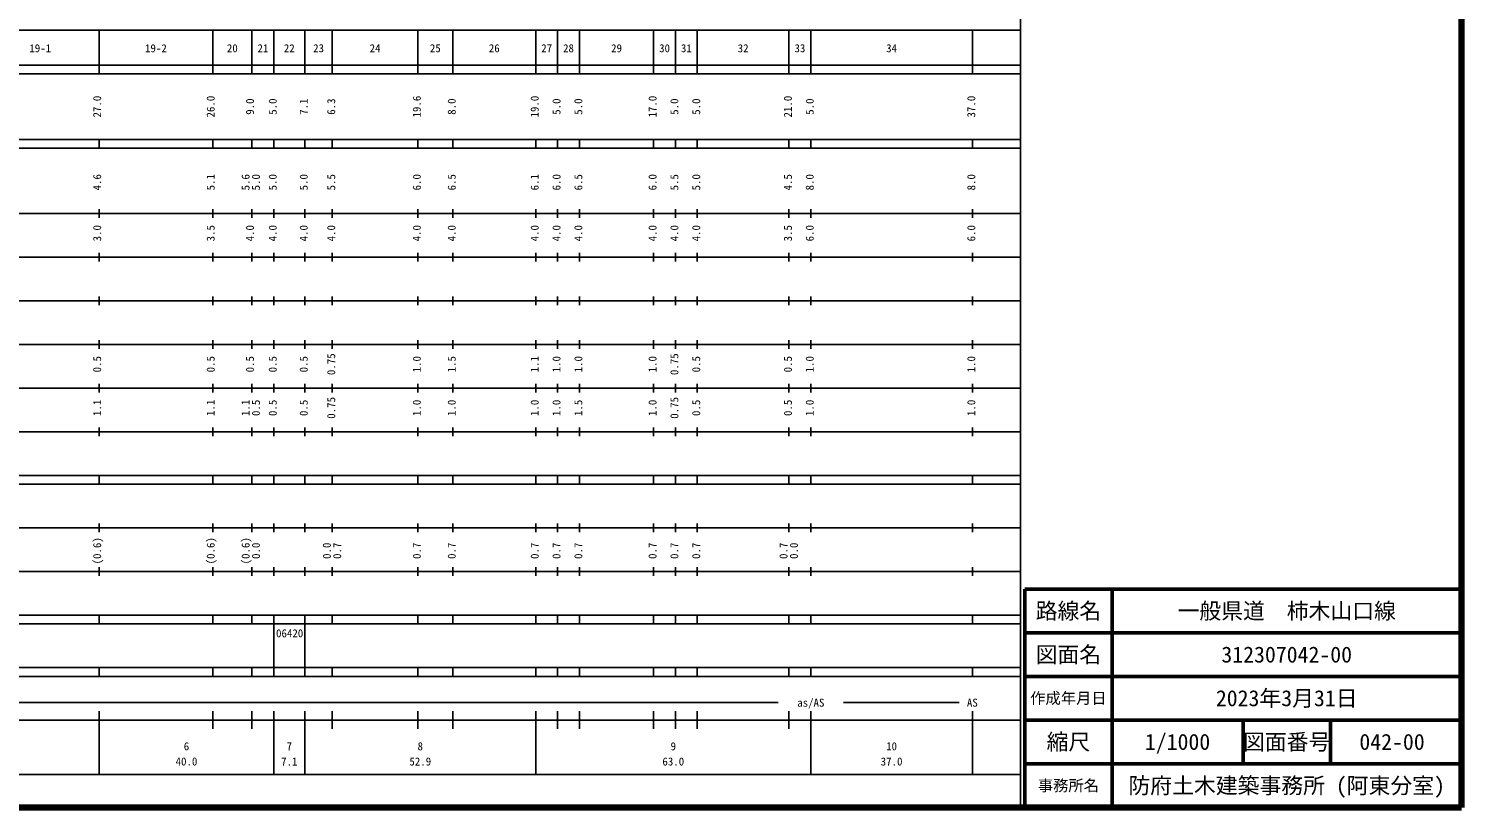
# Model space of a CAD drawing. Units: millimetres on the paper, enlarged 1000 times. Extents: x 40000 to 680000, y 20000 to 380000.
# Drawn here: x 351851 to 680000, y 20000 to 198357 of the extents above; entities that cross this region are included whole.
import ezdxf
from ezdxf.enums import TextEntityAlignment as Align

# ---------------------------------------------------------------- set-up
doc = ezdxf.new("R2010")
doc.units = ezdxf.units.MM
doc.header["$LTSCALE"] = 1000
for name, color, linetype, lineweight in [('M-TTL', 2, 'Continuous', 140), ('M-TTL-BAND', 7, 'Continuous', 25), ('M-TTL-FRAM', 2, 'Continuous', 50), ('M-TTL-LINE', 7, 'Continuous', 50)]:
    doc.layers.add(name, color=color, linetype=linetype, lineweight=lineweight)
doc.layers.add('M-TTL-TXT', color=7, linetype='Continuous')
doc.styles.add('ＭＳ ゴシック', font='')
doc.styles.get('ＭＳ ゴシック').set_extended_font_data('MS Gothic')

msp = doc.modelspace()

# ---------------------------------------------------------------- linework, layer by layer
at = {"layer": 'M-TTL'}
for p, q in [((680000, 20000), (680000, 380000)), ((40000, 20000), (680000, 20000))]:
    msp.add_line(p, q, dxfattribs=at)
at = {"layer": 'M-TTL-BAND'}
for p, q in [((579000, 20000), (579000, 370000)), ((68000, 198000), (579000, 198000)), ((368000, 188000), (368000, 198000)), ((394000, 188000), (394000, 198000)), ((403000, 188000), (403000, 198000)), ((408000, 188000), (408000, 198000)), ((415100, 188000), (415100, 198000)), ((421400, 188000), (421400, 198000)), ((441000, 188000), (441000, 198000)), ((449000, 188000), (449000, 198000)), ((468000, 188000), (468000, 198000)), ((473000, 188000), (473000, 198000)), ((478000, 188000), (478000, 198000)), ((495000, 188000), (495000, 198000)), ((500000, 188000), (500000, 198000)), ((505000, 188000), (505000, 198000)), ((526000, 188000), (526000, 198000)), ((531000, 188000), (531000, 198000)), ((568000, 188000), (568000, 198000)), ((40000, 190000), (579000, 190000)), ((40000, 188000), (579000, 188000)), ((40000, 173000), (579000, 173000)), ((40000, 171000), (579000, 171000)), ((368000, 171000), (368000, 173000)), ((394000, 171000), (394000, 173000)), ((403000, 171000), (403000, 173000)), ((408000, 171000), (408000, 173000)), ((415100, 171000), (415100, 173000)), ((421400, 171000), (421400, 173000)), ((441000, 171000), (441000, 173000)), ((449000, 171000), (449000, 173000)), ((468000, 171000), (468000, 173000)), ((473000, 171000), (473000, 173000)), ((478000, 171000), (478000, 173000)), ((495000, 171000), (495000, 173000)), ((500000, 171000), (500000, 173000)), ((505000, 171000), (505000, 173000)), ((526000, 171000), (526000, 173000)), ((531000, 171000), (531000, 173000)), ((568000, 171000), (568000, 173000)), ((40000, 156000), (579000, 156000)), ((368000, 155000), (368000, 157000)), ((394000, 155000), (394000, 157000)), ((403000, 155000), (403000, 157000)), ((408000, 155000), (408000, 157000)), ((415100, 155000), (415100, 157000)), ((421400, 155000), (421400, 157000)), ((441000, 155000), (441000, 157000)), ((449000, 155000), (449000, 157000)), ((468000, 155000), (468000, 157000)), ((473000, 155000), (473000, 157000)), ((478000, 155000), (478000, 157000)), ((495000, 155000), (495000, 157000)), ((500000, 155000), (500000, 157000)), ((505000, 155000), (505000, 157000)), ((526000, 155000), (526000, 157000)), ((531000, 155000), (531000, 157000)), ((568000, 155000), (568000, 157000)), ((46000, 146000), (579000, 146000)), ((368000, 145000), (368000, 147000)), ((394000, 145000), (394000, 147000)), ((403000, 145000), (403000, 147000)), ((408000, 145000), (408000, 147000)), ((415100, 145000), (415100, 147000)), ((421400, 145000), (421400, 147000)), ((441000, 145000), (441000, 147000)), ((449000, 145000), (449000, 147000)), ((468000, 145000), (468000, 147000)), ((473000, 145000), (473000, 147000)), ((478000, 145000), (478000, 147000)), ((495000, 145000), (495000, 147000)), ((500000, 145000), (500000, 147000)), ((505000, 145000), (505000, 147000)), ((526000, 145000), (526000, 147000)), ((531000, 145000), (531000, 147000)), ((568000, 145000), (568000, 147000)), ((52000, 136000), (579000, 136000)), ((368000, 135000), (368000, 137000)), ((394000, 135000), (394000, 137000)), ((403000, 135000), (403000, 137000)), ((408000, 135000), (408000, 137000)), ((415100, 135000), (415100, 137000)), ((421400, 135000), (421400, 137000)), ((441000, 135000), (441000, 137000)), ((449000, 135000), (449000, 137000)), ((468000, 135000), (468000, 137000)), ((473000, 135000), (473000, 137000)), ((478000, 135000), (478000, 137000)), ((495000, 135000), (495000, 137000)), ((500000, 135000), (500000, 137000)), ((505000, 135000), (505000, 137000)), ((526000, 135000), (526000, 137000)), ((531000, 135000), (531000, 137000)), ((568000, 135000), (568000, 137000)), ((46000, 126000), (579000, 126000)), ((368000, 125000), (368000, 127000)), ((394000, 125000), (394000, 127000)), ((403000, 125000), (403000, 127000)), ((408000, 125000), (408000, 127000)), ((415100, 125000), (415100, 127000)), ((421400, 125000), (421400, 127000)), ((441000, 125000), (441000, 127000)), ((449000, 125000), (449000, 127000)), ((468000, 125000), (468000, 127000)), ((473000, 125000), (473000, 127000)), ((478000, 125000), (478000, 127000)), ((495000, 125000), (495000, 127000)), ((500000, 125000), (500000, 127000)), ((505000, 125000), (505000, 127000)), ((526000, 125000), (526000, 127000)), ((531000, 125000), (531000, 127000)), ((568000, 125000), (568000, 127000)), ((52000, 116000), (579000, 116000)), ((368000, 115000), (368000, 117000)), ((394000, 115000), (394000, 117000)), ((403000, 115000), (403000, 117000)), ((408000, 115000), (408000, 117000)), ((415100, 115000), (415100, 117000)), ((421400, 115000), (421400, 117000)), ((441000, 115000), (441000, 117000)), ((449000, 115000), (449000, 117000)), ((468000, 115000), (468000, 117000)), ((473000, 115000), (473000, 117000)), ((478000, 115000), (478000, 117000)), ((495000, 115000), (495000, 117000)), ((500000, 115000), (500000, 117000)), ((505000, 115000), (505000, 117000)), ((526000, 115000), (526000, 117000)), ((531000, 115000), (531000, 117000)), ((568000, 115000), (568000, 117000)), ((46000, 106000), (579000, 106000)), ((368000, 105000), (368000, 107000)), ((394000, 105000), (394000, 107000)), ((403000, 105000), (403000, 107000)), ((408000, 105000), (408000, 107000)), ((415100, 105000), (415100, 107000)), ((421400, 105000), (421400, 107000)), ((441000, 105000), (441000, 107000)), ((449000, 105000), (449000, 107000)), ((468000, 105000), (468000, 107000)), ((473000, 105000), (473000, 107000)), ((478000, 105000), (478000, 107000)), ((495000, 105000), (495000, 107000)), ((500000, 105000), (500000, 107000)), ((505000, 105000), (505000, 107000)), ((526000, 105000), (526000, 107000)), ((531000, 105000), (531000, 107000)), ((568000, 105000), (568000, 107000)), ((40000, 96000), (579000, 96000)), ((368000, 94000), (368000, 96000)), ((394000, 94000), (394000, 96000)), ((403000, 94000), (403000, 96000)), ((408000, 94000), (408000, 96000)), ((415100, 94000), (415100, 96000)), ((421400, 94000), (421400, 96000)), ((441000, 94000), (441000, 96000)), ((449000, 94000), (449000, 96000)), ((468000, 94000), (468000, 96000)), ((473000, 94000), (473000, 96000)), ((478000, 94000), (478000, 96000)), ((495000, 94000), (495000, 96000)), ((500000, 94000), (500000, 96000)), ((505000, 94000), (505000, 96000)), ((526000, 94000), (526000, 96000)), ((531000, 94000), (531000, 96000)), ((568000, 94000), (568000, 96000)), ((40000, 94000), (579000, 94000)), ((49000, 84000), (579000, 84000)), ((368000, 83000), (368000, 85000)), ((394000, 83000), (394000, 85000)), ((403000, 83000), (403000, 85000)), ((408000, 83000), (408000, 85000)), ((415100, 83000), (415100, 85000)), ((421400, 83000), (421400, 85000)), ((441000, 83000), (441000, 85000)), ((449000, 83000), (449000, 85000)), ((468000, 83000), (468000, 85000)), ((473000, 83000), (473000, 85000)), ((478000, 83000), (478000, 85000)), ((495000, 83000), (495000, 85000)), ((500000, 83000), (500000, 85000)), ((505000, 83000), (505000, 85000)), ((526000, 83000), (526000, 85000)), ((531000, 83000), (531000, 85000)), ((568000, 83000), (568000, 85000)), ((40000, 74000), (579000, 74000)), ((368000, 73000), (368000, 75000)), ((394000, 73000), (394000, 75000)), ((403000, 73000), (403000, 75000)), ((408000, 73000), (408000, 75000)), ((415100, 73000), (415100, 75000)), ((421400, 73000), (421400, 75000)), ((441000, 73000), (441000, 75000)), ((449000, 73000), (449000, 75000)), ((468000, 73000), (468000, 75000)), ((473000, 73000), (473000, 75000)), ((478000, 73000), (478000, 75000)), ((495000, 73000), (495000, 75000)), ((500000, 73000), (500000, 75000)), ((505000, 73000), (505000, 75000)), ((526000, 73000), (526000, 75000)), ((531000, 73000), (531000, 75000)), ((568000, 73000), (568000, 75000)), ((40000, 64000), (579000, 64000)), ((368000, 62000), (368000, 64000)), ((394000, 62000), (394000, 64000)), ((403000, 62000), (403000, 64000)), ((408000, 62000), (408000, 64000)), ((415100, 62000), (415100, 64000)), ((421400, 62000), (421400, 64000)), ((441000, 62000), (441000, 64000)), ((449000, 62000), (449000, 64000)), ((468000, 62000), (468000, 64000)), ((473000, 62000), (473000, 64000)), ((478000, 62000), (478000, 64000)), ((495000, 62000), (495000, 64000)), ((500000, 62000), (500000, 64000)), ((505000, 62000), (505000, 64000)), ((526000, 62000), (526000, 64000)), ((531000, 62000), (531000, 64000)), ((568000, 62000), (568000, 64000)), ((40000, 62000), (579000, 62000)), ((408000, 52000), (408000, 62000)), ((415100, 52000), (415100, 62000)), ((40000, 52000), (579000, 52000)), ((40000, 50000), (579000, 50000)), ((368000, 50000), (368000, 52000)), ((394000, 50000), (394000, 52000)), ((403000, 50000), (403000, 52000)), ((408000, 50000), (408000, 52000)), ((415100, 50000), (415100, 52000)), ((421400, 50000), (421400, 52000)), ((441000, 50000), (441000, 52000)), ((449000, 50000), (449000, 52000)), ((468000, 50000), (468000, 52000)), ((473000, 50000), (473000, 52000)), ((478000, 50000), (478000, 52000)), ((495000, 50000), (495000, 52000)), ((500000, 50000), (500000, 52000)), ((505000, 50000), (505000, 52000)), ((526000, 50000), (526000, 52000)), ((531000, 50000), (531000, 52000)), ((568000, 50000), (568000, 52000)), ((71000, 44000), (523500, 44000)), ((538500, 44000), (565000, 44000)), ((40000, 40000), (579000, 40000)), ((368000, 27500), (368000, 42000)), ((368000, 27500), (368000, 42000)), ((394000, 38000), (394000, 42000)), ((403000, 38000), (403000, 42000)), ((408000, 27500), (408000, 42000)), ((415100, 27500), (415100, 42000)), ((421400, 38000), (421400, 42000)), ((441000, 38000), (441000, 42000)), ((449000, 38000), (449000, 42000)), ((468000, 27500), (468000, 42000)), ((473000, 38000), (473000, 42000)), ((478000, 38000), (478000, 42000)), ((495000, 38000), (495000, 42000)), ((500000, 38000), (500000, 42000)), ((505000, 38000), (505000, 42000)), ((526000, 38000), (526000, 42000)), ((531000, 27500), (531000, 42000)), ((568000, 27500), (568000, 42000)), ((68000, 27500), (579000, 27500))]:
    msp.add_line(p, q, dxfattribs=at)
at = {"layer": 'M-TTL-FRAM'}
for p, q in [((680000, 70000), (580000, 70000)), ((580000, 70000), (580000, 20000))]:
    msp.add_line(p, q, dxfattribs=at)
at = {"layer": 'M-TTL-LINE'}
for p, q in [((600000, 70000), (600000, 20000)), ((680000, 60000), (580000, 60000)), ((680000, 50000), (580000, 50000)), ((680000, 40000), (580000, 40000)), ((630000, 40000), (630000, 30000)), ((650000, 40000), (650000, 30000)), ((680000, 30000), (580000, 30000))]:
    msp.add_line(p, q, dxfattribs=at)

# ---------------------------------------------------------------- texts
at = {"layer": 'M-TTL-BAND', "style": 'ＭＳ ゴシック'}
for s, p in [('19-1', (354500, 192405)), ('19-2', (381000, 192405)), ('20', (398500, 192405)), ('21', (405500, 192405)), ('22', (411550, 192405)), ('23', (418250, 192405)), ('24', (431200, 192405)), ('25', (445000, 192405)), ('26', (458500, 192405)), ('27', (470500, 192405)), ('28', (475500, 192405)), ('29', (486500, 192405)), ('30', (497500, 192405)), ('31', (502500, 192405)), ('32', (515500, 192405)), ('33', (528500, 192405)), ('34', (549500, 192405)), ('as/AS', (531000, 42500)), ('AS', (568000, 42500)), ('6', (388000, 32523)), ('7', (411550, 32523)), ('8', (441550, 32523)), ('9', (499500, 32523)), ('10', (549500, 32523)), ('40.0', (388000, 29033)), ('7.1', (411550, 29033)), ('52.9', (441550, 29033)), ('63.0', (499500, 29033)), ('37.0', (549500, 29033))]:
    msp.add_text(s, height=1833, dxfattribs=at).set_placement(p, align=Align.BOTTOM_CENTER)
for s, p in [('27.0', (369000, 180500)), ('26.0', (395000, 180500)), ('9.0', (404000, 180500)), ('5.0', (409211, 180500)), ('7.1', (416311, 180500)), ('6.3', (422611, 180500)), ('19.6', (442211, 180500)), ('8.0', (450211, 180500)), ('19.0', (469211, 180500)), ('5.0', (474211, 180500)), ('5.0', (479211, 180500)), ('17.0', (496211, 180500)), ('5.0', (501211, 180500)), ('5.0', (506211, 180500)), ('21.0', (527211, 180500)), ('5.0', (532211, 180500)), ('37.0', (569211, 180500)), ('4.6', (369000, 163174)), ('5.1', (395000, 163174)), ('5.6', (403000, 163174)), ('5.0', (405370, 163174)), ('5.0', (409211, 163174)), ('5.0', (416311, 163174)), ('5.5', (422611, 163174)), ('6.0', (442211, 163174)), ('6.5', (450211, 163174)), ('6.1', (469211, 163174)), ('6.0', (474211, 163174)), ('6.5', (479211, 163174)), ('6.0', (496211, 163174)), ('5.5', (501211, 163174)), ('5.0', (506211, 163174)), ('4.5', (527211, 163174)), ('8.0', (532211, 163174)), ('8.0', (569211, 163174)), ('3.0', (369000, 151500)), ('3.5', (395000, 151500)), ('4.0', (404000, 151500)), ('4.0', (409211, 151500)), ('4.0', (416311, 151500)), ('4.0', (422611, 151500)), ('4.0', (442211, 151500)), ('4.0', (450211, 151500)), ('4.0', (469211, 151500)), ('4.0', (474211, 151500)), ('4.0', (479211, 151500)), ('4.0', (496211, 151500)), ('4.0', (501211, 151500)), ('4.0', (506211, 151500)), ('3.5', (527211, 151500)), ('6.0', (532211, 151500)), ('6.0', (569211, 151500)), ('0.5', (369000, 121500)), ('0.5', (395000, 121500)), ('0.5', (404000, 121500)), ('0.5', (409211, 121500)), ('0.5', (416311, 121500)), ('0.75', (422611, 121500)), ('1.0', (442211, 121500)), ('1.5', (450211, 121500)), ('1.1', (469211, 121500)), ('1.0', (474211, 121500)), ('1.0', (479211, 121500)), ('1.0', (496211, 121500)), ('0.75', (501211, 121500)), ('0.5', (506211, 121500)), ('0.5', (527211, 121500)), ('1.0', (532211, 121500)), ('1.0', (569211, 121500)), ('1.1', (369000, 111500)), ('1.1', (395000, 111500)), ('1.1', (403000, 111500)), ('0.5', (405370, 111500)), ('0.5', (409211, 111500)), ('0.5', (416311, 111500)), ('0.75', (422611, 111500)), ('1.0', (442211, 111500)), ('1.0', (450211, 111500)), ('1.0', (469211, 111500)), ('1.0', (474211, 111500)), ('1.5', (479211, 111500)), ('1.0', (496211, 111500)), ('0.75', (501211, 111500)), ('0.5', (506211, 111500)), ('0.5', (527211, 111500)), ('1.0', (532211, 111500)), ('1.0', (569211, 111500)), ('(0.6)', (369000, 78764)), ('(0.6)', (395000, 78764)), ('(0.6)', (403000, 78764)), ('0.0', (405370, 78764)), ('0.0', (421611, 78764)), ('0.7', (423981, 78764)), ('0.7', (442211, 78764)), ('0.7', (450211, 78764)), ('0.7', (469211, 78764)), ('0.7', (474211, 78764)), ('0.7', (479211, 78764)), ('0.7', (496211, 78764)), ('0.7', (501211, 78764)), ('0.7', (506211, 78764)), ('0.7', (526211, 78764)), ('0.0', (528581, 78764))]:
    msp.add_text(s, height=1833, rotation=90, dxfattribs=at).set_placement(p, align=Align.BOTTOM_CENTER)
msp.add_text('06420', height=1833, dxfattribs=at).set_placement((408513, 58405), align=Align.BOTTOM_LEFT)
at = {"layer": 'M-TTL-TXT', "style": 'ＭＳ ゴシック'}
for s, height, p in [('路線名', 3666, (590000, 65000)), ('路線名', 3666, (590000, 65000)), ('一般県道\u3000柿木山口線', 3666, (640000, 65000)), ('図面名', 3666, (590000, 55000)), ('図面名', 3666, (590000, 55000)), ('312307042-00', 3666, (640000, 55000)), ('作成年月日', 2566, (590000, 45000)), ('作成年月日', 2566, (590000, 45000)), ('2023年3月31日', 3666, (640000, 45000)), ('縮尺', 3666, (590000, 35000)), ('縮尺', 3666, (590000, 35000)), ('1/1000', 3666, (615000, 35000)), ('図面番号', 3666, (640000, 35000)), ('図面番号', 3666, (640000, 35000)), ('042-00', 3666, (664125, 35000)), ('事務所名', 2566, (590000, 25000)), ('事務所名', 2566, (590000, 25000)), ('防府土木建築事務所 (阿東分室)', 3666, (640000, 25000))]:
    msp.add_text(s, height=height, dxfattribs=at).set_placement(p, align=Align.MIDDLE_CENTER)

doc.saveas('drawing.dxf')
